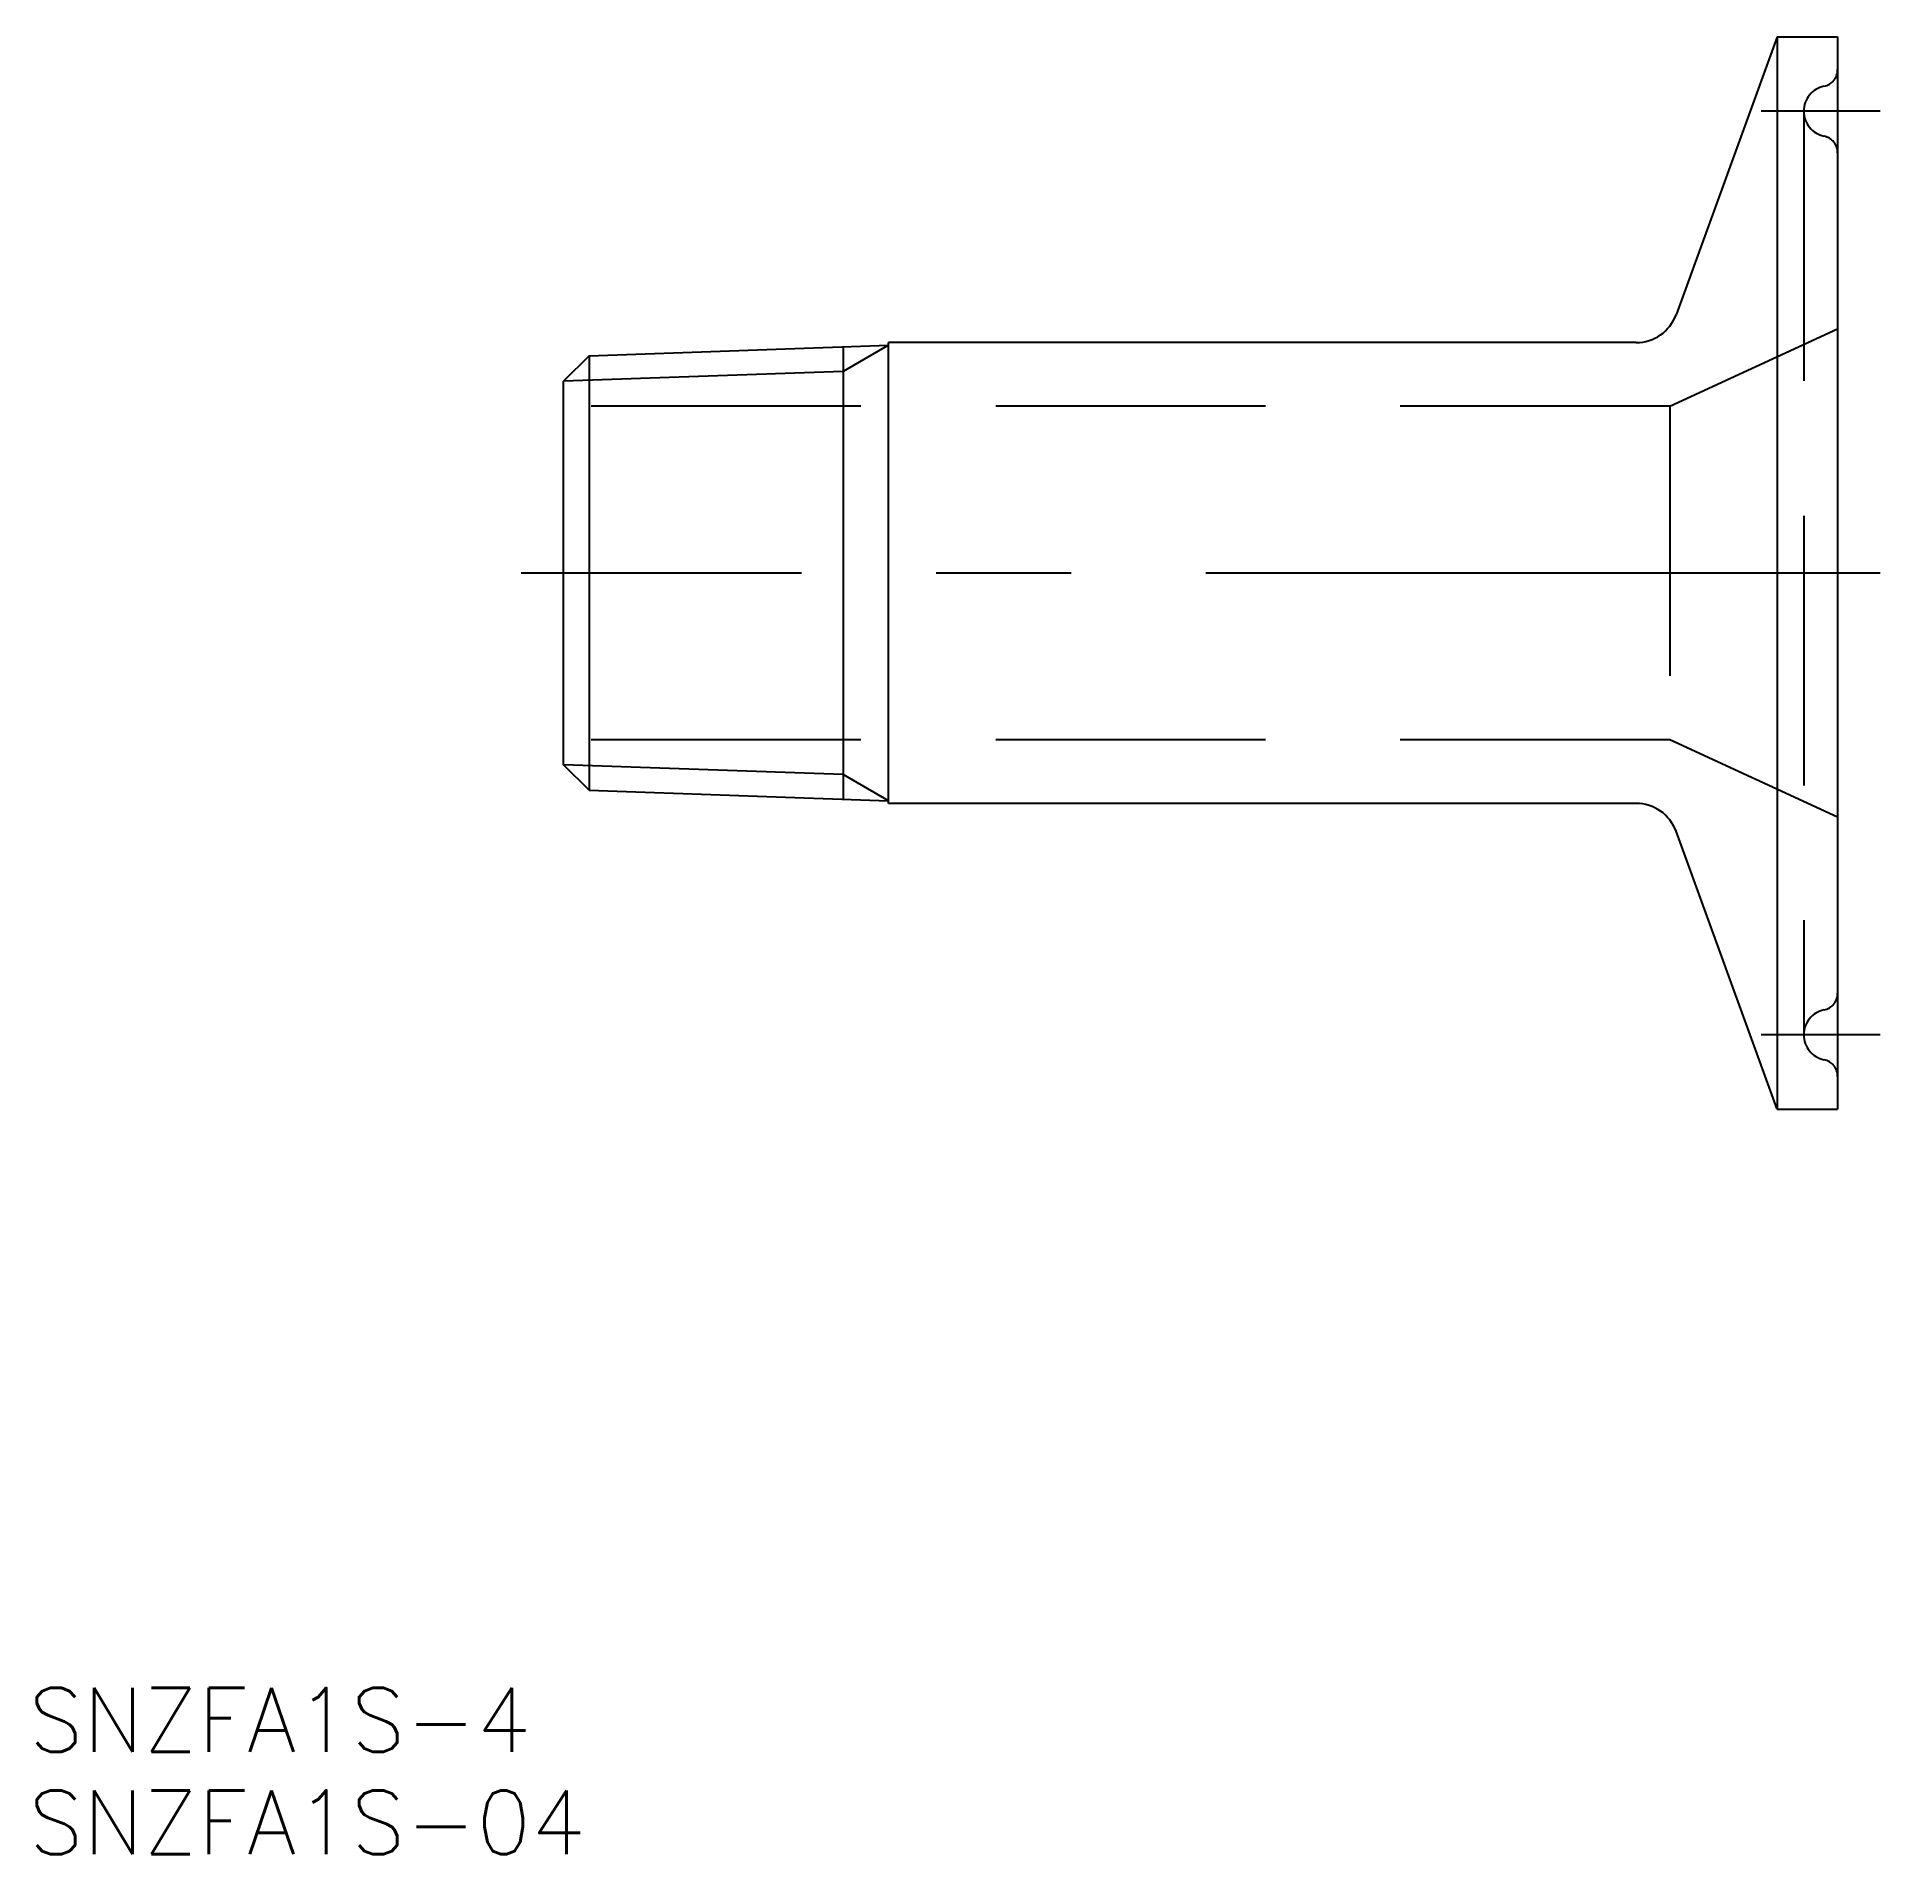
# Model space of a CAD drawing. Extents: x -24.8 to 62, y -60.3 to 25.2.
import ezdxf

# ---------------------------------------------------------------- set-up
doc = ezdxf.new("R2010")
doc.units = 0
doc.linetypes.add('CENTER', pattern=[50.8, 31.75, -6.35, 6.35, -6.35])
doc.linetypes.add('DASHED', pattern=[19.05, 12.7, -6.35])
doc.layers.get('0').update_dxf_attribs({"linetype": 'CONTINUOUS'})
doc.layers.add('CENTER', color=1, linetype='CENTER')
doc.styles.get("Standard").update_dxf_attribs({"font": 'txt.shx', "height": 3, "bigfont": 'bigfont.shx'})

msp = doc.modelspace()

# ---------------------------------------------------------------- linework, layer by layer
at = {"color": 7, "linetype": 'CONTINUOUS'}
for p, q in [((57.15, 25.25), (52.388, 12.166)), ((57.15, 25.25), (57.15, -25.25)), ((57.15, 25.25), (60, 25.25)), ((60, 25.25), (60, -25.25)), ((1.204, 10.235), (15.302, 10.727)), ((13.16, 10.652), (13.16, -10.652)), ((50.508, 10.85), (15.302, 10.85)), ((15.302, -10.85), (15.302, 10.85)), ((1.204, 10.235), (0, 9.031)), ((1.204, 10.235), (1.204, -10.235)), ((0, -9.031), (0, 9.031)), ((1.204, -10.235), (0, -9.031)), ((1.204, -10.235), (15.302, -10.727)), ((50.508, -10.85), (15.302, -10.85)), ((57.15, -25.25), (52.388, -12.166)), ((57.15, -25.25), (60, -25.25))]:
    msp.add_line(p, q, dxfattribs=at)
at = {"color": 3, "linetype": 'DASHED'}
for p, q in [((58.4, 21.75), (58.4, -21.75)), ((52.1, 7.85), (60, 11.5)), ((52.1, 7.85), (0, 7.85)), ((52.1, 7.85), (52.1, -7.85)), ((52.1, -7.85), (0, -7.85)), ((60, -11.5), (52.1, -7.85))]:
    msp.add_line(p, q, dxfattribs=at)
at = {"color": 3, "linetype": 'CONTINUOUS'}
for p, q in [((15.302, 10.727), (13.16, 9.49)), ((13.16, 9.49), (0, 9.031)), ((13.16, -9.49), (0, -9.031)), ((15.302, -10.727), (13.16, -9.49))]:
    msp.add_line(p, q, dxfattribs=at)
at = {"color": 3, "linetype": 'DASHED'}
for centre, radius, start, end in [((59.2, 23.71), 0.8, 281.53696, 0), ((59.6, 21.75), 1.2, 101.53696, 258.46304), ((59.2, 19.79), 0.8, 0, 78.46304), ((59.2, -19.79), 0.8, 281.53696, 0), ((59.6, -21.75), 1.2, 101.53696, 258.46304), ((59.2, -23.71), 0.8, 0, 78.46304)]:
    msp.add_arc(centre, radius, start, end, dxfattribs=at)
at = {"color": 7, "linetype": 'CONTINUOUS'}
for centre, start, end in [((50.508, 12.85), 270, 340), ((50.508, -12.85), 20, 90)]:
    msp.add_arc(centre, 2, start, end, dxfattribs=at)
at = {"layer": 'CENTER', "color": 1, "linetype": 'CENTER'}
for p, q in [((62, 21.75), (56.4, 21.75)), ((62, 0), (-2, 0)), ((62, -21.75), (56.4, -21.75))]:
    msp.add_line(p, q, dxfattribs=at)

# ---------------------------------------------------------------- texts
at = {"color": 7, "linetype": 'CONTINUOUS'}
for s, p in [('SNZFA1S-4', (-25.191, -55.51)), ('SNZFA1S-04', (-25.191, -60.336))]:
    msp.add_text(s, height=3, dxfattribs=at).set_placement(p)

doc.saveas('drawing.dxf')
